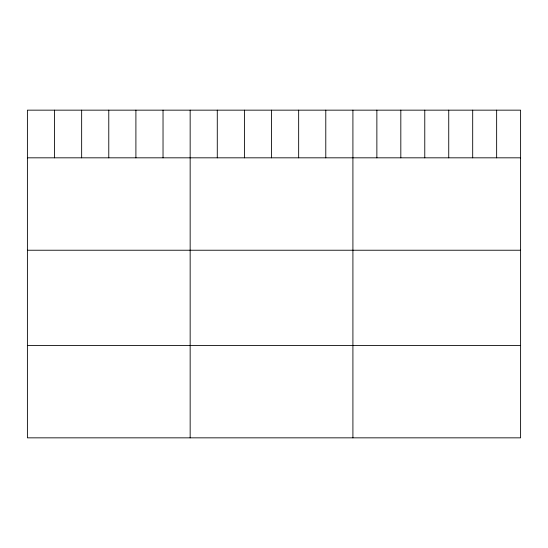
<?xml version="1.0" encoding="UTF-8"?>
<svg xmlns="http://www.w3.org/2000/svg" width="548" height="548" viewBox="0 0 548 548"><rect width="100%" height="100%" fill="white"/><g stroke="black" fill="none" stroke-linecap="round" stroke-linejoin="round"><path stroke-width="0.82" d="M520.6 157.824L520.6 437.845L27.4 437.845L27.4 110.155L520.6 110.155L520.6 157.824L27.4 157.824M27.4 250.231L520.6 250.231M27.4 345.439L520.6 345.439M496.646 110.155L496.646 157.824M472.691 110.155L472.691 157.824M448.737 110.155L448.737 157.824M424.775 110.155L424.775 157.824M400.821 110.155L400.821 157.824M376.866 110.155L376.866 157.824M352.912 110.155L352.912 437.845M325.786 110.155L325.786 157.824M298.66 110.155L298.66 157.824M271.534 110.155L271.534 157.824M244.408 110.155L244.408 157.824M217.282 110.155L217.282 157.824M190.156 110.155L190.156 437.845M163.03 110.155L163.03 157.824M135.904 110.155L135.904 157.824M108.778 110.155L108.778 157.824M81.652 110.155L81.652 157.824M54.526 110.155L54.526 157.824"/></g></svg>
